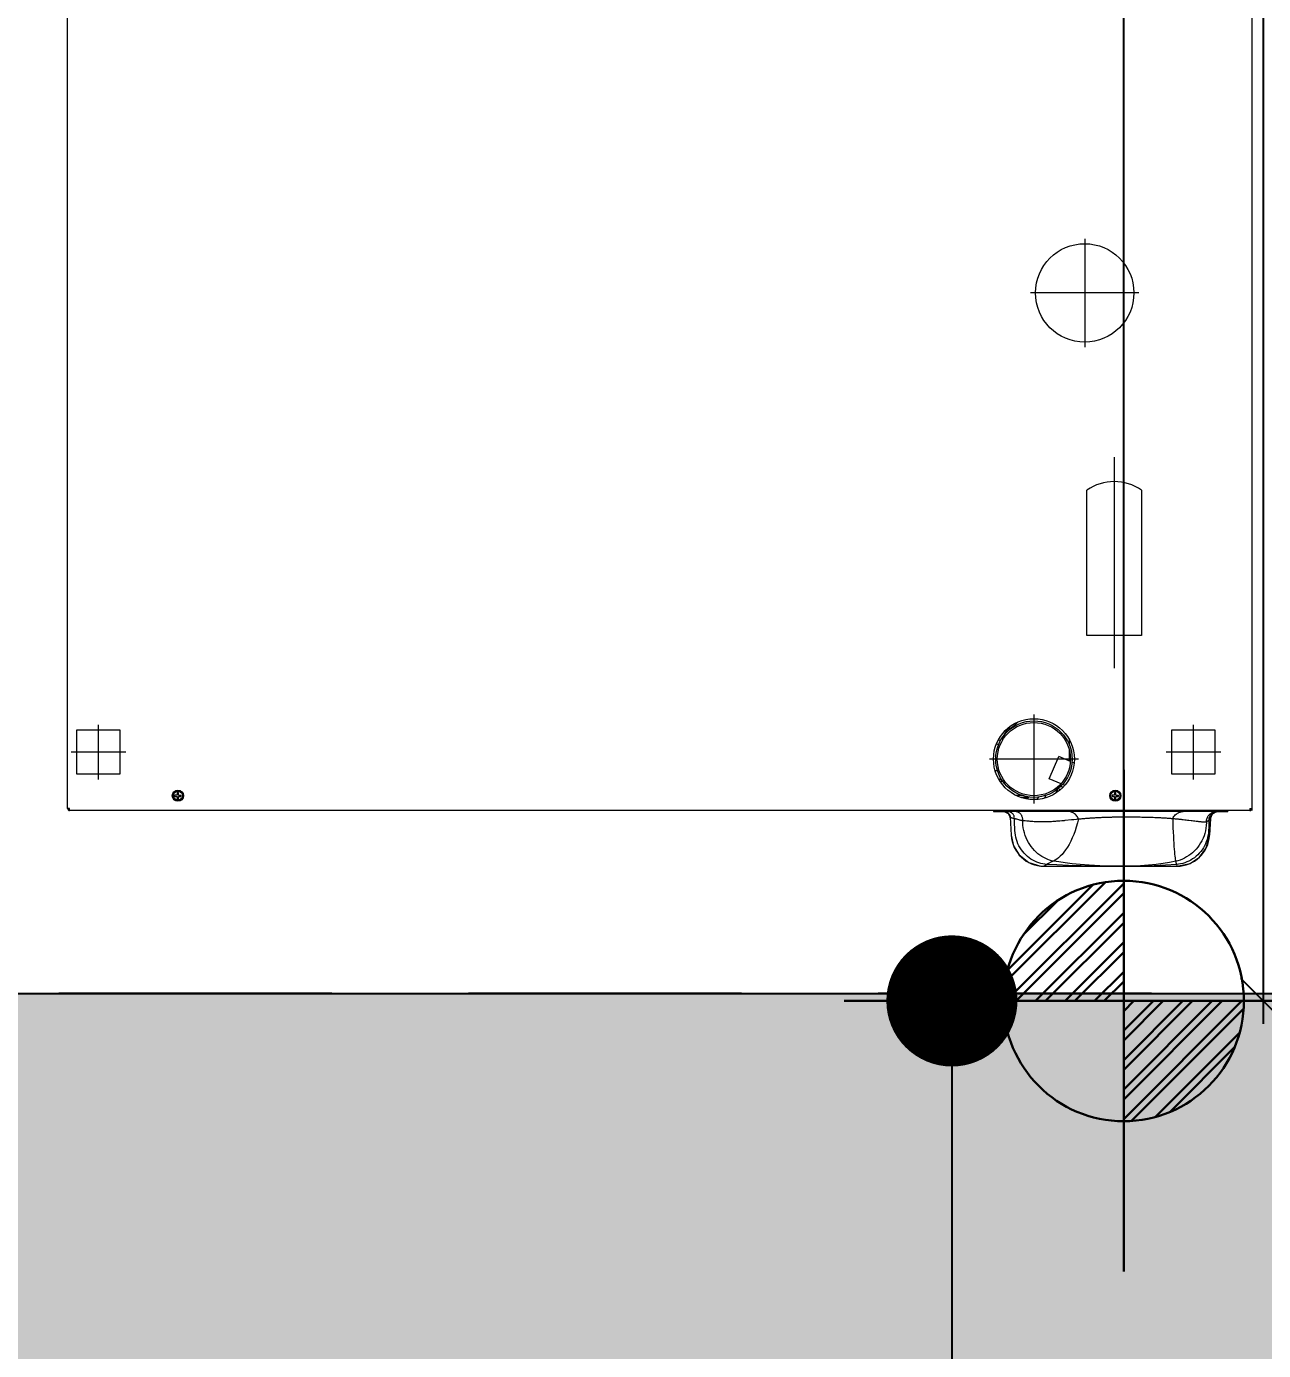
# Model space of a CAD drawing. Extents: x -5598 to 26293, y -3808 to 13850.
# Drawn here: x -863 to -749.7, y 2167.4 to 2288.5 of the extents above; entities that cross this region are included whole.
import ezdxf

# ---------------------------------------------------------------- set-up
doc = ezdxf.new("R2010")
doc.units = 0
doc.header["$LTSCALE"] = 100
doc.header["$MEASUREMENT"] = 0
for name, pattern in [('CENTER', [2, 1.25, -0.25, 0.25, -0.25]), ('DASHED', [0.75, 0.5, -0.25]), ('HIDDEN', [0.375, 0.25, -0.125]), ('PHANTOM', [2.5, 1.25, -0.25, 0.25, -0.25, 0.25, -0.25])]:
    doc.linetypes.add(name, pattern=pattern)
doc.layers.add('AD', color=5, linetype='Continuous', lineweight=9)
doc.layers.add('AK', color=7, linetype='Continuous', lineweight=15)
for name, color, linetype in [('IZ', 7, 'Continuous'), ('KOLON', 7, 'Continuous'), ('OLCU DIS', 7, 'Continuous'), ('TARAMA', 7, 'Continuous')]:
    doc.layers.add(name, color=color, linetype=linetype)
for name, color, linetype, lineweight, true_color in [('MAKPA ELEKTRIK', 7, 'Continuous', 30, 0x93039a), ('MAKPA GAZ', 7, 'Continuous', 30, 0x046a38), ('MAKPA SIHHI', 7, 'Continuous', 30, 0x428a93)]:
    doc.layers.add(name, color=color, linetype=linetype, lineweight=lineweight, true_color=true_color)
doc.styles.add('MAKPA TESISAT', font='arial.ttf', dxfattribs={"height": 10})
doc.styles.add('olcu', font='romans.shx', dxfattribs={"width": 0.5})
doc.dimstyles.new('1-200', dxfattribs={"dimtxt": 40, "dimasz": 2, "dimexe": 0, "dimexo": 0, "dimgap": 10, "dimtad": 1, "dimdec": 4, "dimrnd": 0.1, "dimzin": 9, "dimdsep": 46, "dimtxsty": 'olcu', "dimblk1": 'SOL', "dimblk2": 'SAG', "dimsah": 1, "dimcen": 0, "dimse1": 1, "dimse2": 1, "dimclre": 13, "dimadec": 0, "dimazin": 0, "dimtfac": 1, "dimtdec": 4, "dimtix": 1, "dimtmove": 2, "dimatfit": 2, "dimldrblk": 'SOL', "dimfxl": 0, "dimtolj": 1, "dimarcsym": 0})
doc.dimstyles.new('MAKPA TESISAT DIM', dxfattribs={"dimscale": 0.7, "dimtxt": 12, "dimasz": 6, "dimexe": 4, "dimexo": 0, "dimgap": 8, "dimtad": 2, "dimtih": 1, "dimtoh": 1, "dimdec": 0, "dimrnd": 5, "dimzin": 0, "dimdsep": 46, "dimtxsty": 'MAKPA TESISAT', "dimblk1": 'OBLIQUE', "dimblk2": 'OBLIQUE', "dimsah": 1, "dimcen": 0, "dimdle": 3, "dimclrd": 256, "dimclre": 256, "dimclrt": 256, "dimadec": 0, "dimazin": 0, "dimtfac": 1, "dimtdec": 0, "dimtix": 1, "dimtofl": 0, "dimtmove": 2, "dimatfit": 3, "dimldrblk": 'OBLIQUE', "dimfxl": 0, "dimtvp": 7, "dimtolj": 1, "dimtzin": 0, "dimarcsym": 0})

# ---------------------------------------------------------------- blocks, each defined once
blk = doc.blocks.new('TASIYICI SISTEM (1.BODRUM KAT)')
at = {"layer": 'TARAMA'}
h = blk.add_hatch(dxfattribs=at)
h.set_pattern_fill('ANSI33', color=253, scale=100)
h.set_pattern_definition([(45, (-5880, -12320), (-17.67767, 17.67767), []), (45, (-5862.322, -12320), (-17.67767, 17.67767), [12.5, -6.25])])
h.paths.add_polyline_path([(-7810, -4715), (-7850, -4715), (-7850, -10120), (-8480, -10120), (-8480, -4715), (-8780, -4715), (-8780, -2330), (-8550, -2330), (-8550, -60), (-6090, -60), (-6090, 30), (-8640, 30), (-8640, -2260), (-8850, -2260), (-8850, -4785), (-8530, -4785), (-8530, -10160), (-5890, -10160), (-5890, -10120), (-7810, -10120)])
at = {"layer": 'IZ', "color": 8, "linetype": 'HIDDEN'}
blk.add_lwpolyline([(-7810, -4715), (-6490, -4715), (-6490, -10120), (-7810, -10120)], close=True, dxfattribs=at)
at = {"layer": 'KOLON', "color": 4, "ltscale": 5}
blk.add_lwpolyline([(-7810, -10120), (-5890, -10120), (-5890, -10160), (-8530, -10160), (-8530, -4785), (-8850, -4785), (-8850, -2260), (-8640, -2260), (-8640, 30), (-6090, 30)], dxfattribs=at)
blk = doc.blocks.new('SOL')
at = {"color": 0}
for p, q in [((0, 30), (0, -6.962)), ((7.582, 0), (-6.967, 0))]:
    blk.add_line(p, q, dxfattribs=at)
blk.add_circle((0, 0), 3, dxfattribs=at)
blk = doc.blocks.new('SAG')
at = {"color": 0}
for p, q in [((0, -30), (0, 6.962)), ((7.582, 0), (-6.967, 0))]:
    blk.add_line(p, q, dxfattribs=at)
blk.add_circle((0, 0), 3, dxfattribs=at)
blk = doc.blocks.new('*D332')
at = {"layer": 'OLCU DIS', "color": 0, "lineweight": -2, "transparency": 16777216}
blk.add_line((21268, -935), (-2968, -935), dxfattribs=at)
at = {"layer": 'OLCU DIS', "color": 0, "lineweight": -2, "transparency": 16777216, "xscale": 2, "yscale": 2, "zscale": 2, "rotation": 180}
blk.add_blockref('SAG', (-2970, -935), dxfattribs=at)
at = {"layer": 'OLCU DIS', "color": 0, "lineweight": -2, "transparency": 16777216, "xscale": 2, "yscale": 2, "zscale": 2}
blk.add_blockref('SOL', (21270, -935), dxfattribs=at)
at = {"layer": 'OLCU DIS', "color": 0, "transparency": 16777216, "insert": (9295.64, -905), "char_height": 40, "attachment_point": 5, "style": 'olcu'}
blk.add_mtext('\\A1;24240', dxfattribs=at)
blk = doc.blocks.new('202')
at = {"layer": 'AD', "linetype": 'PHANTOM'}
for p, q in [((6.87, 0.1), (5.64, -0.16)), ((19.32, 0.09), (6.87, 0.1)), ((20.4, -0.23), (19.32, 0.09)), ((4.8, -0.73), (4.21, -1.52)), ((5.64, -0.16), (4.8, -0.73)), ((21.3, -0.94), (20.4, -0.23)), ((21.81, -1.78), (21.3, -0.94)), ((4.21, -1.52), (3.88, -2.62)), ((22.03, -2.74), (21.81, -1.78)), ((3.83, -3.63), (3.79, -4.26)), ((3.88, -2.62), (3.83, -3.63)), ((22.12, -4.39), (22.03, -2.74)), ((3.61, -4.68), (3.21, -4.9)), ((3.79, -4.26), (3.61, -4.68)), ((22.3, -4.74), (22.12, -4.39)), ((22.6, -4.89), (22.3, -4.74)), ((23.65, -4.9), (22.6, -4.89)), ((23.65, -5), (23.65, -4.9))]:
    blk.add_line(p, q, dxfattribs=at)
at = {"layer": 'AD', "linetype": 'Continuous'}
for p, q in [((6.88, 0.06), (6.87, 0.1)), ((11.67, 0.1), (6.87, 0.1)), ((6.9, -0.06), (6.88, 0.06)), ((7.91, 0), (8.94, 0.05)), ((8.94, 0.05), (10.05, 0.08)), ((9.46, 0), (10.2, 0.05)), ((10.05, 0.08), (11.31, 0.1)), ((10.2, 0.05), (11, 0.09)), ((11, 0.09), (11.59, 0.1)), ((11.31, 0.1), (11.67, 0.1)), ((11.69, 0.1), (11.59, 0.1)), ((11.6, 0.1), (11.87, 0.1)), ((11.97, 0.1), (11.69, 0.1)), ((11.87, 0.1), (12.08, 0.1)), ((12.08, 0.1), (11.97, 0.1)), ((12.38, 0.1), (12.08, 0.1)), ((12.08, 0.1), (12.86, 0.09)), ((19.03, 0.1), (12.38, 0.1)), ((12.38, 0.1), (12.76, 0.1)), ((12.76, 0.1), (14.27, 0.08)), ((12.86, 0.09), (13.92, 0.05)), ((13.92, 0.05), (14.88, 0)), ((14.27, 0.08), (15.61, 0.05)), ((14.88, 0), (15.72, -0.06)), ((15.61, 0.05), (16.79, 0.02)), ((16.79, 0.02), (17.84, -0.02)), ((18.76, -0.07), (18.93, 0.04)), ((18.93, 0.04), (18.99, 0.07)), ((18.99, 0.07), (19.02, 0.09)), ((19.02, 0.09), (19.03, 0.1)), ((4.68, -1.25), (4.81, -1.09)), ((4.81, -1.09), (4.95, -0.95)), ((4.95, -0.95), (5.1, -0.81)), ((5.1, -0.81), (5.26, -0.68)), ((5.26, -0.68), (5.42, -0.57)), ((5.26, -1.3), (5.42, -1.14)), ((5.42, -0.57), (5.59, -0.46)), ((5.42, -1.14), (5.6, -1)), ((5.59, -0.46), (5.77, -0.37)), ((5.6, -1), (5.78, -0.87)), ((5.77, -0.37), (5.95, -0.29)), ((5.78, -0.87), (5.97, -0.75)), ((5.95, -0.29), (6.14, -0.22)), ((5.97, -0.75), (6.16, -0.64)), ((6.14, -0.22), (6.32, -0.16)), ((6.16, -0.64), (6.36, -0.55)), ((6.32, -0.16), (6.52, -0.11)), ((6.36, -0.55), (6.56, -0.47)), ((6.52, -0.11), (6.71, -0.08)), ((6.56, -0.47), (6.77, -0.41)), ((6.71, -0.08), (6.9, -0.06)), ((6.77, -0.41), (6.97, -0.36)), ((6.9, -0.06), (7.91, 0)), ((6.92, -0.15), (6.9, -0.06)), ((6.95, -0.25), (6.92, -0.15)), ((6.97, -0.36), (6.95, -0.25)), ((6.97, -0.36), (7.54, -0.25)), ((6.99, -0.43), (6.97, -0.36)), ((7.01, -0.54), (6.99, -0.43)), ((7.03, -0.67), (7.01, -0.54)), ((7.05, -0.82), (7.03, -0.67)), ((7.07, -1), (7.05, -0.82)), ((7.09, -1.21), (7.07, -1)), ((7.54, -0.25), (8.13, -0.15)), ((8.13, -0.15), (8.77, -0.07)), ((8.77, -0.07), (9.46, 0)), ((15.72, -0.06), (16.45, -0.13)), ((16.45, -0.13), (17.1, -0.21)), ((17.05, -1.4), (17.21, -1.18)), ((17.1, -0.21), (17.66, -0.29)), ((17.21, -1.18), (17.37, -0.98)), ((17.37, -0.98), (17.54, -0.81)), ((17.54, -0.81), (17.7, -0.67)), ((17.66, -0.29), (18.15, -0.37)), ((17.7, -0.67), (17.85, -0.54)), ((17.84, -0.02), (18.76, -0.07)), ((17.85, -0.54), (18, -0.45)), ((18, -0.45), (18.15, -0.37)), ((18.15, -0.37), (18.4, -0.26)), ((18.15, -0.37), (18.33, -0.41)), ((18.33, -0.41), (18.51, -0.47)), ((18.4, -0.26), (18.6, -0.16)), ((18.51, -0.47), (18.69, -0.53)), ((18.6, -0.16), (18.76, -0.07)), ((18.69, -0.53), (18.87, -0.61)), ((18.76, -0.07), (18.94, -0.09)), ((18.87, -0.61), (19.05, -0.7)), ((18.94, -0.09), (19.13, -0.12)), ((19.05, -0.7), (19.23, -0.8)), ((19.13, -0.12), (19.32, -0.16)), ((19.23, -0.8), (19.41, -0.92)), ((19.32, -0.16), (19.5, -0.21)), ((19.41, -0.92), (19.58, -1.05)), ((19.5, -0.21), (19.69, -0.28)), ((19.58, -1.05), (19.74, -1.19)), ((19.69, -0.28), (19.87, -0.36)), ((19.74, -1.19), (19.9, -1.35)), ((19.87, -0.36), (20.04, -0.45)), ((20.04, -0.45), (20.22, -0.56)), ((20.22, -0.56), (20.38, -0.67)), ((20.38, -0.67), (20.54, -0.8)), ((20.54, -0.8), (20.69, -0.94)), ((20.69, -0.94), (20.84, -1.09)), ((20.84, -1.09), (20.97, -1.24)), ((4.05, -2.54), (4.1, -2.34)), ((4.1, -2.34), (4.17, -2.14)), ((4.17, -2.14), (4.25, -1.95)), ((4.25, -1.95), (4.34, -1.76)), ((4.34, -1.76), (4.44, -1.58)), ((4.44, -1.58), (4.56, -1.41)), ((4.47, -2.46), (4.57, -2.24)), ((4.56, -1.41), (4.68, -1.25)), ((4.57, -2.24), (4.69, -2.03)), ((4.69, -2.03), (4.81, -1.83)), ((4.81, -1.83), (4.95, -1.64)), ((4.95, -1.64), (5.1, -1.46)), ((5.1, -1.46), (5.26, -1.3)), ((7.11, -1.45), (7.09, -1.21)), ((7.13, -1.71), (7.11, -1.45)), ((7.15, -2), (7.13, -1.71)), ((7.17, -2.32), (7.15, -2)), ((7.18, -2.66), (7.17, -2.32)), ((16.44, -2.49), (16.58, -2.19)), ((16.58, -2.19), (16.73, -1.9)), ((16.73, -1.9), (16.89, -1.64)), ((16.89, -1.64), (17.05, -1.4)), ((19.9, -1.35), (20.06, -1.52)), ((20.06, -1.52), (20.2, -1.7)), ((20.2, -1.7), (20.33, -1.88)), ((20.33, -1.88), (20.45, -2.08)), ((20.45, -2.08), (20.56, -2.29)), ((20.56, -2.29), (20.66, -2.5)), ((20.97, -1.24), (21.1, -1.41)), ((21.1, -1.41), (21.21, -1.58)), ((21.21, -1.58), (21.32, -1.77)), ((21.32, -1.77), (21.41, -1.95)), ((21.41, -1.95), (21.49, -2.15)), ((21.49, -2.15), (21.55, -2.35)), ((21.55, -2.35), (21.61, -2.55)), ((3.79, -4.26), (3.87, -2.74)), ((3.94, -3.73), (3.95, -3.46)), ((3.95, -3.46), (3.96, -3.17)), ((3.96, -3.17), (3.98, -2.96)), ((3.98, -2.96), (4.01, -2.75)), ((4.01, -2.75), (4.05, -2.54)), ((4.17, -3.64), (4.2, -3.39)), ((4.2, -3.39), (4.25, -3.15)), ((4.25, -3.15), (4.31, -2.91)), ((4.31, -2.91), (4.38, -2.68)), ((4.38, -2.68), (4.47, -2.46)), ((7.2, -3.03), (7.18, -2.66)), ((7.22, -3.42), (7.2, -3.03)), ((7.23, -3.83), (7.22, -3.42)), ((15.97, -3.86), (16.07, -3.49)), ((16.07, -3.49), (16.18, -3.14)), ((16.18, -3.14), (16.3, -2.81)), ((16.3, -2.81), (16.44, -2.49)), ((20.66, -2.5), (20.75, -2.72)), ((20.75, -2.72), (20.82, -2.95)), ((20.82, -2.95), (20.88, -3.18)), ((20.88, -3.18), (20.92, -3.42)), ((20.92, -3.42), (20.95, -3.65)), ((21.61, -2.55), (21.65, -2.75)), ((21.65, -2.75), (21.68, -2.96)), ((21.68, -2.96), (21.7, -3.17)), ((21.7, -3.17), (21.71, -3.43)), ((21.71, -3.43), (21.72, -3.71)), ((22.11, -4.39), (22.03, -2.74)), ((3.38, -4.84), (3.31, -4.87)), ((3.44, -4.81), (3.38, -4.84)), ((3.47, -4.83), (3.41, -4.85)), ((3.5, -4.78), (3.44, -4.81)), ((3.53, -4.8), (3.47, -4.83)), ((3.55, -4.84), (3.48, -4.87)), ((3.56, -4.73), (3.5, -4.78)), ((3.59, -4.76), (3.53, -4.8)), ((3.63, -4.81), (3.55, -4.84)), ((3.61, -4.68), (3.56, -4.73)), ((3.65, -4.72), (3.59, -4.76)), ((3.65, -4.63), (3.61, -4.68)), ((3.7, -4.78), (3.63, -4.81)), ((3.69, -4.57), (3.65, -4.63)), ((3.7, -4.67), (3.65, -4.72)), ((3.73, -4.51), (3.69, -4.57)), ((3.74, -4.62), (3.7, -4.67)), ((3.76, -4.73), (3.7, -4.78)), ((3.75, -4.45), (3.73, -4.51)), ((3.78, -4.57), (3.74, -4.62)), ((3.77, -4.39), (3.75, -4.45)), ((3.83, -4.68), (3.76, -4.73)), ((3.79, -4.32), (3.77, -4.39)), ((3.82, -4.51), (3.78, -4.57)), ((3.79, -4.25), (3.79, -4.26)), ((3.8, -4.25), (3.79, -4.25)), ((3.79, -4.26), (3.79, -4.32)), ((3.8, -4.23), (3.8, -4.24)), ((3.81, -4.23), (3.8, -4.23)), ((3.8, -4.24), (3.8, -4.25)), ((3.8, -4.24), (3.8, -4.24)), ((3.8, -4.24), (3.8, -4.24)), ((3.82, -4.21), (3.81, -4.22)), ((3.81, -4.22), (3.81, -4.23)), ((3.81, -4.22), (3.81, -4.22)), ((3.83, -4.2), (3.82, -4.21)), ((3.82, -4.21), (3.82, -4.21)), ((3.85, -4.45), (3.82, -4.51)), ((3.84, -4.19), (3.83, -4.2)), ((3.83, -4.2), (3.83, -4.2)), ((3.89, -4.63), (3.83, -4.68)), ((3.85, -4.19), (3.84, -4.19)), ((3.86, -4.17), (3.85, -4.18)), ((3.85, -4.18), (3.85, -4.19)), ((3.88, -4.39), (3.85, -4.45)), ((3.87, -4.17), (3.86, -4.17)), ((3.88, -4.16), (3.87, -4.17)), ((3.9, -4.14), (3.88, -4.15)), ((3.88, -4.15), (3.88, -4.16)), ((3.9, -4.32), (3.88, -4.39)), ((3.94, -4.57), (3.89, -4.63)), ((3.91, -4.13), (3.9, -4.14)), ((3.91, -4.25), (3.9, -4.32)), ((3.94, -4.11), (3.91, -4.13)), ((3.92, -4.19), (3.91, -4.25)), ((3.93, -4.12), (3.92, -4.19)), ((3.93, -4), (3.94, -3.73)), ((3.93, -4), (3.93, -4.05)), ((3.93, -4.05), (3.93, -4.12)), ((3.95, -4.1), (3.94, -4.11)), ((3.99, -4.51), (3.94, -4.57)), ((3.97, -4.09), (3.95, -4.1)), ((3.98, -4.08), (3.97, -4.09)), ((4, -4.07), (3.98, -4.08)), ((4.03, -4.44), (3.99, -4.51)), ((4.02, -4.06), (4, -4.07)), ((4.04, -4.04), (4.02, -4.06)), ((4.07, -4.37), (4.03, -4.44)), ((4.06, -4.03), (4.04, -4.04)), ((4.09, -4.01), (4.06, -4.03)), ((4.1, -4.29), (4.07, -4.37)), ((4.12, -4), (4.09, -4.01)), ((4.12, -4.22), (4.1, -4.29)), ((4.15, -3.98), (4.12, -4)), ((4.14, -4.14), (4.12, -4.22)), ((4.15, -4.06), (4.14, -4.14)), ((4.15, -3.89), (4.17, -3.64)), ((4.15, -3.94), (4.15, -3.89)), ((4.15, -3.98), (4.15, -3.94)), ((4.16, -3.97), (4.15, -3.98)), ((4.15, -3.98), (4.15, -4.06)), ((4.17, -3.97), (4.16, -3.97)), ((4.18, -3.97), (4.17, -3.97)), ((4.2, -3.96), (4.18, -3.97)), ((4.23, -3.96), (4.2, -3.96)), ((4.27, -3.96), (4.23, -3.96)), ((4.3, -3.96), (4.27, -3.96)), ((4.33, -3.96), (4.3, -3.96)), ((4.37, -3.96), (4.33, -3.96)), ((4.41, -3.96), (4.37, -3.96)), ((4.44, -3.96), (4.41, -3.96)), ((4.48, -3.96), (4.44, -3.96)), ((4.53, -3.97), (4.48, -3.96)), ((4.57, -3.97), (4.53, -3.97)), ((4.61, -3.97), (4.57, -3.97)), ((4.66, -3.98), (4.61, -3.97)), ((4.7, -3.98), (4.66, -3.98)), ((4.75, -3.99), (4.7, -3.98)), ((4.8, -3.99), (4.75, -3.99)), ((4.85, -4), (4.8, -3.99)), ((4.9, -4), (4.85, -4)), ((4.95, -4.01), (4.9, -4)), ((5, -4.01), (4.95, -4.01)), ((5.11, -4.03), (5, -4.01)), ((5.22, -4.04), (5.11, -4.03)), ((5.34, -4.06), (5.22, -4.04)), ((5.45, -4.07), (5.34, -4.06)), ((5.57, -4.09), (5.45, -4.07)), ((5.76, -4.11), (5.57, -4.09)), ((5.88, -4.13), (5.76, -4.11)), ((6.01, -4.14), (5.88, -4.13)), ((6.14, -4.16), (6.01, -4.14)), ((6.28, -4.18), (6.14, -4.16)), ((6.34, -4.18), (6.28, -4.18)), ((6.41, -4.19), (6.34, -4.18)), ((6.48, -4.2), (6.41, -4.19)), ((6.55, -4.21), (6.48, -4.2)), ((6.62, -4.21), (6.55, -4.21)), ((6.64, -4.84), (6.56, -4.86)), ((6.68, -4.22), (6.62, -4.21)), ((6.72, -4.8), (6.64, -4.84)), ((6.75, -4.23), (6.68, -4.22)), ((6.8, -4.76), (6.72, -4.8)), ((6.82, -4.23), (6.75, -4.23)), ((6.87, -4.71), (6.8, -4.76)), ((6.89, -4.24), (6.82, -4.23)), ((6.94, -4.65), (6.87, -4.71)), ((6.96, -4.25), (6.89, -4.24)), ((7.01, -4.59), (6.94, -4.65)), ((7.03, -4.25), (6.96, -4.25)), ((7.08, -4.52), (7.01, -4.59)), ((7.1, -4.26), (7.03, -4.25)), ((7.14, -4.44), (7.08, -4.52)), ((7.17, -4.27), (7.1, -4.26)), ((7.19, -4.36), (7.14, -4.44)), ((7.24, -4.27), (7.17, -4.27)), ((7.24, -4.27), (7.19, -4.36)), ((7.24, -4.27), (7.23, -3.83)), ((7.32, -4.28), (7.24, -4.27)), ((7.39, -4.28), (7.32, -4.28)), ((7.46, -4.29), (7.39, -4.28)), ((7.54, -4.3), (7.46, -4.29)), ((7.61, -4.3), (7.54, -4.3)), ((7.69, -4.31), (7.61, -4.3)), ((7.76, -4.31), (7.69, -4.31)), ((7.83, -4.32), (7.76, -4.31)), ((7.91, -4.32), (7.83, -4.32)), ((7.98, -4.32), (7.91, -4.32)), ((8.13, -4.33), (7.98, -4.32)), ((8.28, -4.34), (8.13, -4.33)), ((8.35, -4.35), (8.28, -4.34)), ((8.42, -4.35), (8.35, -4.35)), ((8.5, -4.35), (8.42, -4.35)), ((8.57, -4.36), (8.5, -4.35)), ((8.65, -4.36), (8.57, -4.36)), ((8.79, -4.37), (8.65, -4.36)), ((8.87, -4.37), (8.79, -4.37)), ((9.02, -4.38), (8.87, -4.37)), ((9.17, -4.38), (9.02, -4.38)), ((9.32, -4.39), (9.17, -4.38)), ((9.47, -4.39), (9.32, -4.39)), ((9.62, -4.39), (9.47, -4.39)), ((9.77, -4.4), (9.62, -4.39)), ((9.92, -4.4), (9.77, -4.4)), ((10.07, -4.4), (9.92, -4.4)), ((10.22, -4.41), (10.07, -4.4)), ((10.37, -4.41), (10.22, -4.41)), ((10.52, -4.41), (10.37, -4.41)), ((10.67, -4.41), (10.52, -4.41)), ((10.83, -4.42), (10.67, -4.41)), ((10.98, -4.42), (10.83, -4.42)), ((11.13, -4.42), (10.98, -4.42)), ((11.28, -4.42), (11.13, -4.42)), ((11.44, -4.42), (11.28, -4.42)), ((11.59, -4.42), (11.44, -4.42)), ((11.74, -4.42), (11.59, -4.42)), ((11.9, -4.42), (11.74, -4.42)), ((12.05, -4.42), (11.9, -4.42)), ((12.21, -4.41), (12.05, -4.42)), ((12.36, -4.41), (12.21, -4.41)), ((12.52, -4.41), (12.36, -4.41)), ((12.67, -4.41), (12.52, -4.41)), ((12.75, -4.41), (12.67, -4.41)), ((12.83, -4.4), (12.75, -4.41)), ((12.99, -4.4), (12.83, -4.4)), ((13.15, -4.4), (12.99, -4.4)), ((13.23, -4.39), (13.15, -4.4)), ((13.31, -4.39), (13.23, -4.39)), ((13.39, -4.39), (13.31, -4.39)), ((13.47, -4.39), (13.39, -4.39)), ((13.55, -4.38), (13.47, -4.39)), ((13.63, -4.38), (13.55, -4.38)), ((13.71, -4.38), (13.63, -4.38)), ((13.79, -4.37), (13.71, -4.38)), ((13.87, -4.37), (13.79, -4.37)), ((13.95, -4.37), (13.87, -4.37)), ((14.03, -4.36), (13.95, -4.37)), ((14.12, -4.36), (14.03, -4.36)), ((14.2, -4.35), (14.12, -4.36)), ((14.28, -4.35), (14.2, -4.35)), ((14.37, -4.34), (14.28, -4.35)), ((14.45, -4.34), (14.37, -4.34)), ((14.53, -4.34), (14.45, -4.34)), ((14.62, -4.33), (14.53, -4.34)), ((14.7, -4.32), (14.62, -4.33)), ((14.79, -4.32), (14.7, -4.32)), ((14.87, -4.31), (14.79, -4.32)), ((14.96, -4.31), (14.87, -4.31)), ((15.04, -4.3), (14.96, -4.31)), ((15.12, -4.3), (15.04, -4.3)), ((15.21, -4.29), (15.12, -4.3)), ((15.29, -4.28), (15.21, -4.29)), ((15.38, -4.28), (15.29, -4.28)), ((15.46, -4.27), (15.38, -4.28)), ((15.54, -4.26), (15.46, -4.27)), ((15.62, -4.25), (15.54, -4.26)), ((15.71, -4.25), (15.62, -4.25)), ((15.79, -4.24), (15.71, -4.25)), ((15.88, -4.23), (15.79, -4.24)), ((15.88, -4.23), (15.97, -3.86)), ((16.05, -4.21), (15.88, -4.23)), ((15.88, -4.23), (15.92, -4.32)), ((15.92, -4.32), (15.97, -4.41)), ((15.97, -4.41), (16.02, -4.49)), ((16.02, -4.49), (16.08, -4.57)), ((16.3, -4.19), (16.05, -4.21)), ((16.08, -4.57), (16.15, -4.63)), ((16.15, -4.63), (16.22, -4.69)), ((16.22, -4.69), (16.29, -4.75)), ((16.29, -4.75), (16.36, -4.79)), ((16.5, -4.17), (16.3, -4.19)), ((16.36, -4.79), (16.44, -4.83)), ((16.44, -4.83), (16.52, -4.86)), ((17.08, -4.11), (16.5, -4.17)), ((17.16, -4.1), (17.08, -4.11)), ((17.24, -4.09), (17.16, -4.1)), ((17.32, -4.08), (17.24, -4.09)), ((17.4, -4.08), (17.32, -4.08)), ((17.57, -4.06), (17.4, -4.08)), ((17.66, -4.05), (17.57, -4.06)), ((17.75, -4.05), (17.66, -4.05)), ((17.84, -4.04), (17.75, -4.05)), ((17.94, -4.03), (17.84, -4.04)), ((18.03, -4.02), (17.94, -4.03)), ((18.13, -4.02), (18.03, -4.02)), ((18.23, -4.01), (18.13, -4.02)), ((18.34, -4), (18.23, -4.01)), ((18.45, -4), (18.34, -4)), ((18.55, -3.99), (18.45, -4)), ((18.66, -3.99), (18.55, -3.99)), ((18.77, -3.98), (18.66, -3.99)), ((18.88, -3.98), (18.77, -3.98)), ((18.99, -3.98), (18.88, -3.98)), ((19.1, -3.98), (18.99, -3.98)), ((19.21, -3.98), (19.1, -3.98)), ((19.32, -3.98), (19.21, -3.98)), ((19.43, -3.98), (19.32, -3.98)), ((19.53, -3.98), (19.43, -3.98)), ((19.64, -3.99), (19.53, -3.98)), ((19.74, -3.99), (19.64, -3.99)), ((19.84, -4), (19.74, -3.99)), ((19.94, -4), (19.84, -4)), ((20.04, -4.01), (19.94, -4)), ((20.14, -4.02), (20.04, -4.01)), ((20.23, -4.02), (20.14, -4.02)), ((20.32, -4.03), (20.23, -4.02)), ((20.41, -4.04), (20.32, -4.03)), ((20.5, -4.05), (20.41, -4.04)), ((20.59, -4.05), (20.5, -4.05)), ((20.76, -4.07), (20.59, -4.05)), ((20.83, -4.07), (20.76, -4.07)), ((20.9, -4.08), (20.83, -4.07)), ((20.97, -4.09), (20.9, -4.08)), ((20.95, -3.65), (20.97, -3.89)), ((20.97, -3.89), (20.97, -3.99)), ((20.97, -3.99), (20.97, -4.09)), ((20.97, -4.09), (20.97, -4.16)), ((21.04, -4.1), (20.97, -4.09)), ((20.97, -4.16), (20.97, -4.23)), ((20.97, -4.23), (20.98, -4.3)), ((20.98, -4.3), (20.99, -4.36)), ((20.99, -4.36), (21.01, -4.43)), ((21.01, -4.43), (21.04, -4.49)), ((21.1, -4.11), (21.04, -4.1)), ((21.04, -4.49), (21.07, -4.55)), ((21.07, -4.55), (21.11, -4.61)), ((21.17, -4.13), (21.1, -4.11)), ((21.11, -4.61), (21.15, -4.66)), ((21.15, -4.66), (21.19, -4.71)), ((21.23, -4.14), (21.17, -4.13)), ((21.19, -4.71), (21.24, -4.75)), ((21.3, -4.16), (21.23, -4.14)), ((21.24, -4.75), (21.29, -4.79)), ((21.29, -4.79), (21.35, -4.82)), ((21.37, -4.18), (21.3, -4.16)), ((21.35, -4.82), (21.41, -4.85)), ((21.45, -4.2), (21.37, -4.18)), ((21.54, -4.23), (21.45, -4.2)), ((21.57, -4.24), (21.54, -4.23)), ((21.61, -4.24), (21.57, -4.24)), ((21.64, -4.25), (21.61, -4.24)), ((21.68, -4.26), (21.64, -4.25)), ((21.71, -4.27), (21.68, -4.26)), ((21.74, -4.27), (21.71, -4.27)), ((21.72, -3.71), (21.73, -3.99)), ((21.73, -3.99), (21.73, -4.13)), ((21.73, -4.13), (21.74, -4.27)), ((21.75, -4.28), (21.74, -4.27)), ((21.75, -4.28), (21.74, -4.33)), ((21.74, -4.33), (21.75, -4.39)), ((21.76, -4.28), (21.75, -4.28)), ((21.75, -4.39), (21.76, -4.45)), ((21.77, -4.28), (21.76, -4.28)), ((21.76, -4.45), (21.77, -4.5)), ((21.81, -4.29), (21.77, -4.28)), ((21.77, -4.5), (21.79, -4.55)), ((21.79, -4.55), (21.82, -4.6)), ((21.85, -4.3), (21.81, -4.29)), ((21.82, -4.6), (21.85, -4.65)), ((21.89, -4.31), (21.85, -4.3)), ((21.85, -4.65), (21.88, -4.7)), ((21.88, -4.7), (21.92, -4.74)), ((21.93, -4.32), (21.89, -4.31)), ((21.92, -4.74), (21.96, -4.77)), ((21.97, -4.33), (21.93, -4.32)), ((21.96, -4.77), (22.01, -4.81)), ((21.98, -4.34), (21.97, -4.33)), ((22, -4.34), (21.98, -4.34)), ((22.01, -4.35), (22, -4.34)), ((22.03, -4.35), (22.01, -4.35)), ((22.01, -4.81), (22.05, -4.83)), ((22.04, -4.35), (22.03, -4.35)), ((22.05, -4.36), (22.04, -4.35)), ((22.06, -4.36), (22.05, -4.36)), ((22.05, -4.83), (22.1, -4.86)), ((22.07, -4.36), (22.06, -4.36)), ((22.08, -4.37), (22.07, -4.36)), ((22.09, -4.37), (22.08, -4.37)), ((22.1, -4.37), (22.09, -4.37)), ((22.1, -4.38), (22.1, -4.37)), ((22.11, -4.38), (22.1, -4.38)), ((22.11, -4.33), (22.11, -4.35)), ((22.11, -4.35), (22.12, -4.39)), ((22.11, -4.38), (22.11, -4.35)), ((22.11, -4.39), (22.11, -4.38)), ((22.11, -4.38), (22.11, -4.38)), ((22.13, -4.44), (22.11, -4.38)), ((22.11, -4.38), (22.11, -4.38)), ((22.11, -4.42), (22.11, -4.39)), ((22.12, -4.47), (22.11, -4.42)), ((22.12, -4.39), (22.13, -4.44)), ((22.14, -4.52), (22.12, -4.47)), ((22.13, -4.44), (22.14, -4.5)), ((22.14, -4.5), (22.13, -4.44)), ((22.14, -4.5), (22.16, -4.55)), ((22.16, -4.55), (22.14, -4.5)), ((22.15, -4.57), (22.14, -4.52)), ((22.18, -4.62), (22.15, -4.57)), ((22.16, -4.55), (22.19, -4.6)), ((22.19, -4.6), (22.16, -4.55)), ((22.2, -4.66), (22.18, -4.62)), ((22.22, -4.65), (22.19, -4.6)), ((22.24, -4.7), (22.2, -4.66)), ((22.26, -4.69), (22.22, -4.65)), ((22.27, -4.74), (22.24, -4.7)), ((22.3, -4.74), (22.26, -4.69)), ((22.31, -4.78), (22.27, -4.74)), ((22.34, -4.77), (22.3, -4.74)), ((22.35, -4.81), (22.31, -4.78)), ((22.34, -4.77), (22.39, -4.81)), ((22.4, -4.84), (22.35, -4.81)), ((22.38, -4.81), (22.44, -4.83)), ((22.45, -4.86), (22.4, -4.84)), ((22.43, -4.83), (22.49, -4.86)), ((22.49, -4.86), (22.44, -4.83)), ((3.17, -4.9), (3.1, -4.9)), ((3.21, -4.9), (3.14, -4.9)), ((3.24, -4.89), (3.17, -4.9)), ((3.28, -4.89), (3.21, -4.9)), ((3.31, -4.87), (3.24, -4.89)), ((3.32, -4.9), (3.24, -4.9)), ((3.34, -4.87), (3.28, -4.89)), ((3.4, -4.89), (3.32, -4.9)), ((3.41, -4.85), (3.34, -4.87)), ((3.48, -4.87), (3.4, -4.89)), ((6.39, -4.9), (6.3, -4.9)), ((6.47, -4.88), (6.39, -4.9)), ((6.56, -4.86), (6.47, -4.88)), ((11.2, -4.9), (11.2, -5)), ((11.7, -4.9), (11.7, -5)), ((12.44, -6.05), (12.44, -6.29)), ((12.56, -6.05), (12.44, -6.05)), ((12.56, -6.29), (12.56, -6.05)), ((16.52, -4.86), (16.6, -4.88)), ((16.6, -4.88), (16.68, -4.9)), ((16.68, -4.9), (16.76, -4.9)), ((19.53, -6.23), (19.69, -6.03)), ((19.69, -6.03), (19.71, -6.01)), ((20.55, -6.05), (20.45, -6.19)), ((20.55, -6.05), (20.55, -6.05)), ((21.41, -4.85), (21.47, -4.87)), ((21.47, -4.87), (21.54, -4.89)), ((21.54, -4.89), (21.6, -4.9)), ((21.6, -4.9), (21.67, -4.9)), ((22.1, -4.86), (22.15, -4.88)), ((22.15, -4.88), (22.21, -4.89)), ((22.21, -4.89), (22.26, -4.9)), ((22.26, -4.9), (22.32, -4.9)), ((22.5, -4.88), (22.45, -4.86)), ((22.54, -4.88), (22.49, -4.86)), ((22.49, -4.86), (22.54, -4.88)), ((22.55, -4.89), (22.5, -4.88)), ((22.6, -4.89), (22.54, -4.88)), ((22.54, -4.88), (22.6, -4.89)), ((22.6, -4.9), (22.55, -4.89)), ((22.66, -4.9), (22.6, -4.89)), ((22.6, -4.89), (22.65, -4.9)), ((22.66, -4.9), (22.6, -4.9)), ((22.65, -4.9), (22.69, -4.9)), ((22.69, -4.9), (22.66, -4.9)), ((22.69, -4.9), (22.71, -4.9)), ((23.25, -4.9), (23.26, -4.9)), ((23.25, -4.9), (23.25, -4.9)), ((23.26, -4.9), (23.26, -4.91)), ((23.26, -4.91), (23.27, -4.91)), ((23.27, -4.91), (23.27, -4.92)), ((23.27, -4.91), (23.27, -4.91)), ((23.27, -4.92), (23.28, -4.92)), ((23.28, -4.92), (23.28, -4.93)), ((23.28, -5), (23.28, -4.93)), ((23.65, -5), (23.65, -4.93)), ((98.24, -6.05), (98.24, -6.29)), ((98.36, -6.05), (98.24, -6.05)), ((98.36, -6.29), (98.36, -6.05)), ((12.2, -6.29), (12.2, -6.41)), ((12.44, -6.29), (12.2, -6.29)), ((12.44, -6.41), (12.2, -6.41)), ((12.44, -6.41), (12.44, -6.65)), ((12.44, -6.65), (12.56, -6.65)), ((12.8, -6.29), (12.56, -6.29)), ((12.56, -6.65), (12.56, -6.41)), ((12.56, -6.41), (12.8, -6.41)), ((12.8, -6.41), (12.8, -6.29)), ((17.3, -7.18), (17.24, -7.18)), ((17.3, -7.12), (17.3, -7.18)), ((17.36, -7.18), (17.3, -7.18)), ((17.42, -7.19), (17.36, -7.18)), ((17.48, -7.2), (17.42, -7.19)), ((17.5, -7.2), (17.48, -7.2)), ((17.53, -6.91), (17.53, -6.91)), ((17.53, -6.91), (17.58, -6.93)), ((17.58, -6.93), (17.63, -6.95)), ((17.61, -6.94), (17.61, -6.83)), ((17.63, -6.95), (17.67, -6.98)), ((17.67, -6.98), (17.71, -7.01)), ((17.71, -7.01), (17.71, -7.01)), ((17.79, -6.69), (17.82, -6.78)), ((17.82, -6.78), (17.86, -6.86)), ((17.82, -6.92), (17.82, -6.78)), ((17.85, -6.79), (17.82, -6.78)), ((17.87, -6.8), (17.85, -6.79)), ((17.86, -6.65), (17.92, -6.84)), ((17.86, -6.86), (17.87, -6.88)), ((17.89, -6.81), (17.87, -6.8)), ((17.91, -6.82), (17.89, -6.81)), ((17.92, -6.84), (17.91, -6.82)), ((17.92, -6.84), (17.92, -6.84)), ((17.92, -6.85), (17.92, -6.84)), ((18.86, -6.37), (18.98, -6.15)), ((18.98, -6.15), (19, -6.12)), ((20.45, -6.19), (20.41, -6.23)), ((20.42, -6.23), (20.53, -6.12)), ((20.46, -6.19), (21.13, -6.19)), ((20.53, -6.12), (20.59, -6.06)), ((20.53, -6.12), (20.88, -6.12)), ((21.03, -6.37), (21.57, -6.37)), ((98, -6.29), (98, -6.41)), ((98.24, -6.29), (98, -6.29)), ((98.24, -6.41), (98, -6.41)), ((98.24, -6.41), (98.24, -6.65)), ((98.24, -6.65), (98.36, -6.65)), ((98.6, -6.29), (98.36, -6.29)), ((98.36, -6.65), (98.36, -6.41)), ((98.36, -6.41), (98.6, -6.41)), ((98.6, -6.41), (98.6, -6.29)), ((17.13, -7.31), (17.32, -7.39)), ((17.47, -7.45), (18.54, -7.91)), ((18.54, -7.91), (17.68, -9.93)), ((23.06, -7.69), (22.82, -7.69)), ((23.17, -7.87), (22.93, -7.87)), ((16.27, -9.33), (16.46, -9.41)), ((16.61, -9.48), (17.68, -9.93)), ((16.7, -9.52), (16.7, -10.51)), ((23.5, -8.65), (23.29, -8.65)), ((16.7, -11), (16.7, -11.47)), ((22.37, -12.46), (22.93, -11.53)), ((23.02, -11.38), (23.2, -11.47)), ((23.19, -11.02), (23.37, -11.11))]:
    blk.add_line(p, q, dxfattribs=at)
at = {"layer": 'AD', "linetype": 'CENTER'}
for p, q in [((19.95, -13.77), (19.95, -5.63)), ((5.35, -7.84), (5.35, -12.84)), ((105.57, -7.84), (105.57, -12.84)), ((2.85, -10.34), (7.85, -10.34)), ((15.88, -9.7), (24.02, -9.7)), ((103.07, -10.34), (108.07, -10.34)), ((12.6, -37.33), (12.6, -18.03)), ((15.3, -57.3), (15.3, -47.4)), ((10.35, -52.35), (20.25, -52.35))]:
    blk.add_line(p, q, dxfattribs=at)
at = {"layer": 'AD', "linetype": 'DASHED'}
for p, q in [((3.35, -8.34), (3.35, -12.34)), ((7.35, -8.34), (3.35, -8.34)), ((7.35, -12.34), (7.35, -8.34)), ((103.57, -8.34), (103.57, -12.34)), ((107.57, -8.34), (103.57, -8.34)), ((107.57, -12.34), (107.57, -8.34)), ((3.35, -12.34), (7.35, -12.34)), ((103.57, -12.34), (107.57, -12.34)), ((10.1, -34.3), (10.1, -21)), ((10.1, -21), (15.1, -21)), ((15.1, -21), (15.1, -34.3))]:
    blk.add_line(p, q, dxfattribs=at)
at = {"layer": 'AD', "linetype": 'Continuous'}
for centre, radius in [((12.5, -6.35), 0.509), ((12.5, -6.35), 0.41), ((19.95, -9.7), 3.7), ((98.3, -6.35), 0.509), ((98.3, -6.35), 0.41), ((19.95, -9.7), 3.5), ((19.95, -9.7), 3.35), ((15.3, -52.35), 4.5)]:
    blk.add_circle(centre, radius, dxfattribs=at)
for centre, radius, start, end in [((6.87, -2.9), 3, 90, 177), ((19.03, -2.9), 3, 3, 90), ((21.97, -4.87), 0.03, 239.1441, 270), ((23.62, -4.93), 0.03, 0, 90), ((22.8, -14.1), 1.7, 102.3948, 143.4842)]:
    blk.add_arc(centre, radius, start, end, dxfattribs=at)
at = {"layer": 'AD', "linetype": 'DASHED'}
blk.add_arc((12.6, -30.76), 4.33, 234.7353, 305.2647, dxfattribs=at)
at = {"layer": 'AK'}
blk.add_line((0, -5.18), (0, -5), dxfattribs=at)
at = {"layer": 'AK', "linetype": 'Continuous'}
for p, q in [((0, -97.02), (0, -5.18)), ((0.18, -5.18), (0, -5.18)), ((0.18, -5.18), (0.18, -5)), ((0.18, -5), (108.22, -5)), ((2.2, -5), (2.2, -4.93)), ((2.2, -4.93), (23.65, -4.93)), ((2.23, -4.9), (23.62, -4.9)), ((108.22, -5), (108.22, -5.18)), ((108.22, -5.18), (108.4, -5.18)), ((108.4, -5.18), (108.4, -97.02))]:
    blk.add_line(p, q, dxfattribs=at)
at = {"layer": 'AK', "linetype": 'PHANTOM'}
for p, q in [((2.2, -4.9), (2.2, -5)), ((3.21, -4.9), (2.2, -4.9))]:
    blk.add_line(p, q, dxfattribs=at)
at = {"layer": 'AK', "linetype": 'Continuous'}
for centre, radius, start, end in [((0.18, -5.18), 0.18, 90, 180), ((0.18, -5.18), 0.1, 90, 180), ((0.28, -5.28), 0.18, 123.7758, 146.2242), ((2.23, -4.93), 0.03, 90, 180), ((108.22, -5.18), 0.18, 0, 90), ((108.22, -5.18), 0.1, 0, 90), ((108.12, -5.28), 0.18, 33.7752, 56.2248)]:
    blk.add_arc(centre, radius, start, end, dxfattribs=at)
blk = doc.blocks.new('SIHHI NOKTA')
at = {"layer": 'MAKPA SIHHI', "const_width": 6}
blk.add_lwpolyline([(3, 0, -1), (-3, 0, -1)], format="xyb", close=True, dxfattribs=at)
blk = doc.blocks.new('_OBLIQUE')
at = {"color": 0, "linetype": 'ByBlock', "lineweight": -2}
blk.add_line((-0.5, -0.5), (0.5, 0.5), dxfattribs=at)
blk = doc.blocks.new('*D994')
at = {"layer": 'MAKPA SIHHI', "lineweight": -2, "transparency": 16777216}
for p, q in [((-610, 2200), (-610, 2108.56)), ((-778.26, 2199.34), (-778.26, 2108.56)), ((-607.9, 2111.36), (-780.36, 2111.36))]:
    blk.add_line(p, q, dxfattribs=at)
at = {"layer": 'MAKPA SIHHI', "lineweight": -2, "transparency": 16777216, "xscale": 4.199999999999998, "yscale": 4.199999999999998, "zscale": 4.199999999999998, "rotation": 180}
blk.add_blockref('_OBLIQUE', (-778.26, 2111.36), dxfattribs=at)
at = {"layer": 'MAKPA SIHHI', "lineweight": -2, "transparency": 16777216, "xscale": 4.199999999999998, "yscale": 4.199999999999998, "zscale": 4.199999999999998}
blk.add_blockref('_OBLIQUE', (-610, 2111.36), dxfattribs=at)
at = {"layer": 'MAKPA SIHHI', "transparency": 16777216, "insert": (-694.13, 2100.66), "char_height": 10, "attachment_point": 5, "style": 'MAKPA TESISAT'}
blk.add_mtext('\\A1;170', dxfattribs=at)
blk = doc.blocks.new('*D995')
at = {"layer": 'MAKPA SIHHI', "lineweight": -2, "transparency": 16777216}
for p, q in [((-918.44, 2199.34), (-918.44, 2108.56)), ((-778.26, 2199.34), (-778.26, 2108.56)), ((-776.16, 2111.36), (-920.54, 2111.36))]:
    blk.add_line(p, q, dxfattribs=at)
at = {"layer": 'MAKPA SIHHI', "lineweight": -2, "transparency": 16777216, "xscale": 4.199999999999998, "yscale": 4.199999999999998, "zscale": 4.199999999999998, "rotation": 180}
blk.add_blockref('_OBLIQUE', (-918.44, 2111.36), dxfattribs=at)
at = {"layer": 'MAKPA SIHHI', "lineweight": -2, "transparency": 16777216, "xscale": 4.199999999999998, "yscale": 4.199999999999998, "zscale": 4.199999999999998}
blk.add_blockref('_OBLIQUE', (-778.26, 2111.36), dxfattribs=at)
at = {"layer": 'MAKPA SIHHI', "transparency": 16777216, "insert": (-848.35, 2100.66), "char_height": 10, "attachment_point": 5, "style": 'MAKPA TESISAT'}
blk.add_mtext('\\A1;140', dxfattribs=at)
blk = doc.blocks.new('*D1005')
at = {"layer": 'MAKPA SIHHI', "lineweight": -2, "transparency": 16777216}
for p, q in [((-749.75, 2197.23), (-749.75, 2517.77)), ((-610, 2515.67), (-752.55, 2515.67)), ((-610, 2199.33), (-752.55, 2199.33))]:
    blk.add_line(p, q, dxfattribs=at)
at = {"layer": 'MAKPA SIHHI', "lineweight": -2, "transparency": 16777216, "xscale": 4.199999999999998, "yscale": 4.199999999999998, "zscale": 4.199999999999998}
for p, rotation in [((-749.75, 2515.67), 90), ((-749.75, 2199.33), 270)]:
    blk.add_blockref('_OBLIQUE', p, dxfattribs=dict(at, rotation=rotation))
at = {"layer": 'MAKPA SIHHI', "transparency": 16777216, "insert": (-766.43, 2357.5), "char_height": 10, "attachment_point": 5, "style": 'MAKPA TESISAT'}
blk.add_mtext('\\A1;315', dxfattribs=at)
blk = doc.blocks.new('GAS GIRISI')
at = {"layer": 'MAKPA GAZ'}
h = blk.add_hatch(dxfattribs=at)
h.set_pattern_fill('ANSI32', color=256, scale=0.2)
h.set_pattern_definition([(45, (-26777.513, -4617.6797), (-1.34703842, 1.34703842), []), (45, (-26776.615, -4617.6797), (-1.34703842, 1.34703842), [])])
h.paths.add_polyline_path([(0, 11), (0, 0), (-11, 0, -0.414214)])
h.paths.add_polyline_path([(0, 0), (11, 0, -0.414214), (0, -11)])
for p, q in [((0, -24.75), (0, 21.14)), ((-25.57, 0), (25.29, 0))]:
    blk.add_line(p, q, dxfattribs=at)
blk.add_circle((0, 0), 11, dxfattribs=at)
blk = doc.blocks.new('*D1044')
at = {"layer": 'MAKPA ELEKTRIK', "lineweight": -2, "transparency": 16777216}
for p, q in [((-873.3, 2199.51), (-873.3, 2111.54)), ((-733.3, 2199.33), (-733.3, 2111.54)), ((-731.2, 2114.34), (-875.4, 2114.34))]:
    blk.add_line(p, q, dxfattribs=at)
at = {"layer": 'MAKPA ELEKTRIK', "lineweight": -2, "transparency": 16777216, "xscale": 4.199999999999998, "yscale": 4.199999999999998, "zscale": 4.199999999999998, "rotation": 180}
blk.add_blockref('_OBLIQUE', (-873.3, 2114.34), dxfattribs=at)
at = {"layer": 'MAKPA ELEKTRIK', "lineweight": -2, "transparency": 16777216, "xscale": 4.199999999999998, "yscale": 4.199999999999998, "zscale": 4.199999999999998}
blk.add_blockref('_OBLIQUE', (-733.3, 2114.34), dxfattribs=at)
at = {"layer": 'MAKPA ELEKTRIK', "transparency": 16777216, "insert": (-803.3, 2103.63), "char_height": 10, "attachment_point": 5, "style": 'MAKPA TESISAT'}
blk.add_mtext('\\A1;140', dxfattribs=at)
blk = doc.blocks.new('*D1068')
at = {"layer": 'MAKPA GAZ', "lineweight": -2, "transparency": 16777216}
for p, q in [((-762.53, 2199.33), (-762.53, 2392.04)), ((-610, 2190), (-610, 2392.04)), ((-607.9, 2389.24), (-764.63, 2389.24))]:
    blk.add_line(p, q, dxfattribs=at)
at = {"layer": 'MAKPA GAZ', "lineweight": -2, "transparency": 16777216, "xscale": 4.199999999999998, "yscale": 4.199999999999998, "zscale": 4.199999999999998, "rotation": 180}
blk.add_blockref('_OBLIQUE', (-762.53, 2389.24), dxfattribs=at)
at = {"layer": 'MAKPA GAZ', "lineweight": -2, "transparency": 16777216, "xscale": 4.199999999999998, "yscale": 4.199999999999998, "zscale": 4.199999999999998}
blk.add_blockref('_OBLIQUE', (-610, 2389.24), dxfattribs=at)
at = {"layer": 'MAKPA GAZ', "transparency": 16777216, "insert": (-686.27, 2399.94), "char_height": 10, "attachment_point": 5, "style": 'MAKPA TESISAT'}
blk.add_mtext('\\A1;155', dxfattribs=at)
blk = doc.blocks.new('*D919')
at = {"layer": 'MAKPA GAZ', "lineweight": -2, "transparency": 16777216}
for p, q in [((-902.64, 2200), (-902.64, 2392.04)), ((-762.53, 2199.33), (-762.53, 2392.04)), ((-760.43, 2389.24), (-904.74, 2389.24))]:
    blk.add_line(p, q, dxfattribs=at)
at = {"layer": 'MAKPA GAZ', "lineweight": -2, "transparency": 16777216, "xscale": 4.199999999999998, "yscale": 4.199999999999998, "zscale": 4.199999999999998, "rotation": 180}
blk.add_blockref('_OBLIQUE', (-902.64, 2389.24), dxfattribs=at)
at = {"layer": 'MAKPA GAZ', "lineweight": -2, "transparency": 16777216, "xscale": 4.199999999999998, "yscale": 4.199999999999998, "zscale": 4.199999999999998}
blk.add_blockref('_OBLIQUE', (-762.53, 2389.24), dxfattribs=at)
at = {"layer": 'MAKPA GAZ', "transparency": 16777216, "insert": (-832.59, 2399.94), "char_height": 10, "attachment_point": 5, "style": 'MAKPA TESISAT'}
blk.add_mtext('\\A1;140', dxfattribs=at)

msp = doc.modelspace()

# ---------------------------------------------------------------- linework, layer by layer
at = {"layer": 'AD', "linetype": 'HIDDEN'}
msp.add_lwpolyline([(-1170, 2360), (-1170, 2200), (-720, 2200), (-720, 2360)], close=True, dxfattribs=at)

# ---------------------------------------------------------------- block references
at = {"layer": 'AK', "rotation": 179.9999999999999}
msp.add_blockref('202', (-750.8, 2211.75589), dxfattribs=at)
at = {"layer": 'KOLON'}
msp.add_blockref('TASIYICI SISTEM (1.BODRUM KAT)', (5880, 12320), dxfattribs=at)
at = {"layer": 'MAKPA GAZ'}
msp.add_blockref('GAS GIRISI', (-762.53172, 2199.33207), dxfattribs=at)
at = {"layer": 'MAKPA SIHHI'}
msp.add_blockref('SIHHI NOKTA', (-778.25646, 2199.33619), dxfattribs=at)

# ---------------------------------------------------------------- dimensions: what is measured, and where the dimension line sits
at = {"layer": 'MAKPA ELEKTRIK'}
dim = msp.add_linear_dim(base=(-873.3, 2114.33862), p1=(-733.3, 2199.33207), p2=(-873.3, 2199.51207), dimstyle='MAKPA TESISAT DIM', override={"dimfxl": 0}, dxfattribs=at)
dim.commit()
dim.dimension.update_dxf_attribs({"geometry": '*D1044', "text_midpoint": (-803.3, 2103.63289)})
at = {"layer": 'MAKPA GAZ'}
for base, p1, p2, picture, middle in [((-902.63847, 2389.23589), (-762.53172, 2199.33207), (-902.63847, 2200), '*D919', (-832.5851, 2399.94162)), ((-762.53172, 2389.23589), (-610, 2190), (-762.53172, 2199.33207), '*D1068', (-686.26586, 2399.94162))]:
    dim = msp.add_linear_dim(base=base, p1=p1, p2=p2, dimstyle='MAKPA TESISAT DIM', override={"dimfxl": 0}, dxfattribs=at)
    dim.commit()
    dim.dimension.update_dxf_attribs({"geometry": picture, "text_midpoint": middle})
at = {"layer": 'MAKPA SIHHI'}
dim = msp.add_linear_dim(base=(-749.75338, 2515.66793), p1=(-610, 2199.33207), p2=(-610, 2515.66793), angle=90, dimstyle='MAKPA TESISAT DIM', override={"dimfxl": 0}, dxfattribs=at)
dim.commit()
dim.dimension.update_dxf_attribs({"geometry": '*D1005', "text_midpoint": (-766.43455, 2357.5)})
for base, p1, p2, picture, middle in [((-778.25646, 2111.36118), (-610, 2200), (-778.25646, 2199.33619), '*D994', (-694.12823, 2100.65545)), ((-918.43646, 2111.36118), (-778.25646, 2199.33619), (-918.43646, 2199.3366), '*D995', (-848.34646, 2100.65545))]:
    dim = msp.add_linear_dim(base=base, p1=p1, p2=p2, dimstyle='MAKPA TESISAT DIM', override={"dimfxl": 0}, dxfattribs=at)
    dim.commit()
    dim.dimension.update_dxf_attribs({"geometry": picture, "text_midpoint": middle})
at = {"layer": 'OLCU DIS', "color": 7}
dim = msp.add_linear_dim(base=(-2970, -935), p1=(21270, -635), p2=(-2970, 7535), dimstyle='1-200', dxfattribs=at)
dim.commit()
dim.dimension.update_dxf_attribs({"geometry": '*D332', "text_midpoint": (9295.63768, -905), "dimtype": 160})

doc.saveas('drawing.dxf')
